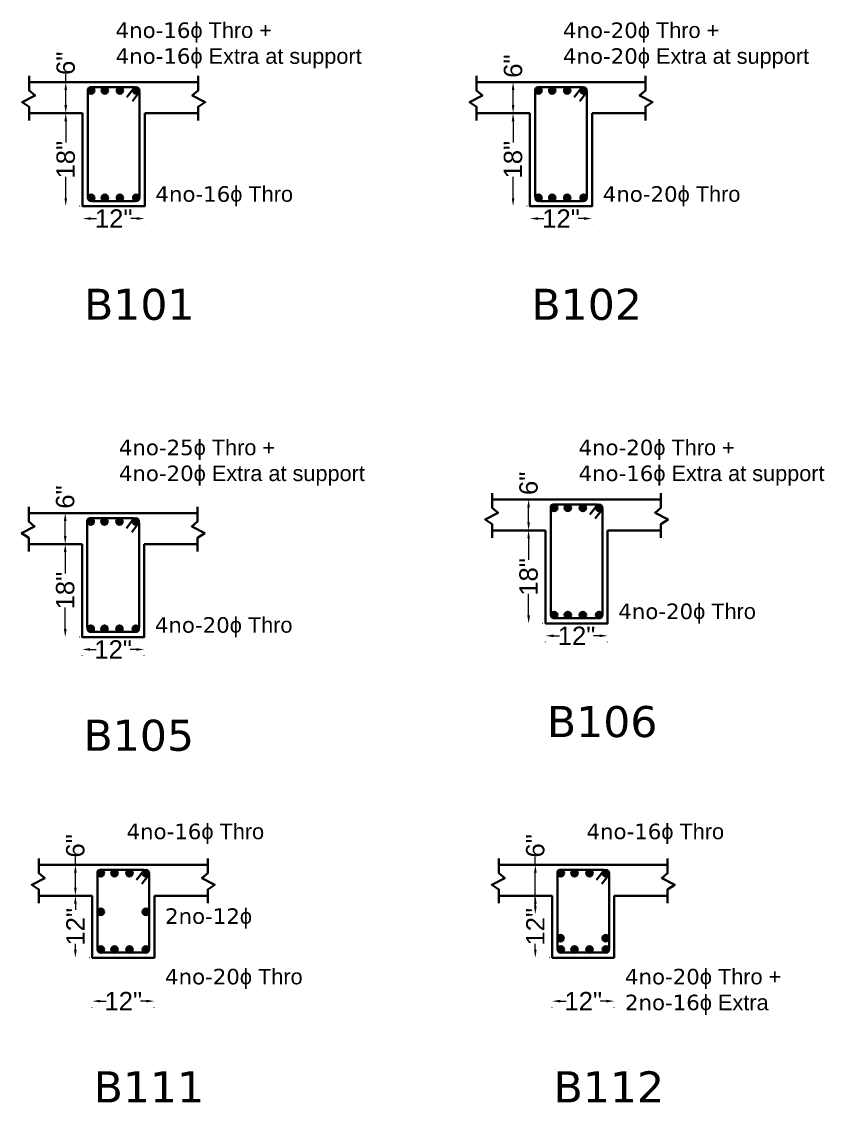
# Model space of a CAD drawing. Header units: feet. Extents: x 15113 to 123217, y -97269 to -8247.
# Drawn here: x 39403.8 to 39714.1, y -46927.6 to -46509.6 of the extents above; entities that cross this region are included whole.
import ezdxf

# ---------------------------------------------------------------- set-up
doc = ezdxf.new("R2010")
doc.units = ezdxf.units.FT
doc.header["$LTSCALE"] = 50.2
doc.header["$MEASUREMENT"] = 0
doc.header["$PDMODE"] = 3
doc.linetypes.add('DOT', pattern=[0.25, 0, -0.25])
doc.layers.add('drg seal txt', color=7, linetype='Continuous')
for name, color, linetype, lineweight in [('Str Beam', 10, 'Continuous', 35), ('Str Column', 50, 'Continuous', 35), ('sTR fOOTING', 6, 'Continuous', 35), ('Str LBL', 3, 'Continuous', 35)]:
    doc.layers.add(name, color=color, linetype=linetype, lineweight=lineweight)
doc.styles.add('5.2 INCH', font='arial.ttf', dxfattribs={"height": 5.2})
doc.styles.add('7.1 INCH', font='arial.ttf', dxfattribs={"height": 7.1})
doc.styles.get("Standard").update_dxf_attribs({"font": 'arial.ttf'})
doc.dimstyles.new('2.2 INCH', dxfattribs={"dimscale": 0, "dimtxt": 5.2, "dimasz": 3.1, "dimexe": 0.18, "dimexo": 1.063, "dimgap": 0.09, "dimtad": 0, "dimdec": 0, "dimzin": 0, "dimdsep": 46, "dimlunit": 4, "dimtxsty": '5.2 INCH', "dimcen": 0, "dimclrd": 230, "dimclre": 230, "dimclrt": 164, "dimadec": 0, "dimazin": 0, "dimtfac": 1, "dimtdec": 0, "dimtofl": 0, "dimtmove": 0, "dimatfit": 3, "dimfxl": 0.5, "dimtolj": 1, "dimtzin": 0, "dimlwd": 15, "dimlwe": 15, "dimarcsym": 0})

# ---------------------------------------------------------------- blocks, each defined once
blk = doc.blocks.new('*D792')
at = {"layer": 'Defpoints', "color": 0, "linetype": 'Continuous', "transparency": 16777216}
for p in [(39451.39, -46585.75), (39427.39, -46589.28), (39451.39, -46589.28)]:
    blk.add_point(p, dxfattribs=at)
at = {"layer": 'Str Beam', "color": 230, "linetype": 'DOT', "lineweight": 15, "transparency": 16777216}
for p, q in [((39427.39, -46588.22), (39427.39, -46585.57)), ((39451.39, -46588.22), (39451.39, -46585.57))]:
    blk.add_line(p, q, dxfattribs=at)
at = {"layer": 'Str Beam', "color": 230, "lineweight": 15, "transparency": 16777216}
for p, q in [((39430.49, -46585.75), (39432.79, -46585.75)), ((39448.29, -46585.75), (39445.98, -46585.75))]:
    blk.add_line(p, q, dxfattribs=at)
at = {"layer": 'Str Beam', "color": 230, "linetype": 'Continuous', "transparency": 16777216}
for points in [[(39430.49, -46585.23), (39430.49, -46586.26), (39427.39, -46585.75)], [(39448.29, -46585.23), (39448.29, -46586.26), (39451.39, -46585.75)]]:
    blk.add_solid(points, dxfattribs=at)
at = {"layer": 'Str Beam', "color": 164, "linetype": 'Continuous', "lineweight": 40, "transparency": 16777216, "insert": (39439.39, -46585.75), "char_height": 7.1, "attachment_point": 5, "style": '7.1 INCH'}
blk.add_mtext('\\A1;12"', dxfattribs=at)
blk = doc.blocks.new('*D793')
at = {"layer": 'Defpoints', "color": 0, "linetype": 'Continuous', "transparency": 16777216}
for p in [(39420.86, -46544.99), (39427.39, -46544.99), (39427.39, -46580.98)]:
    blk.add_point(p, dxfattribs=at)
at = {"layer": 'sTR fOOTING', "color": 230, "linetype": 'DOT', "lineweight": 15, "transparency": 16777216}
for p, q in [((39426.32, -46544.99), (39420.68, -46544.99)), ((39426.32, -46580.98), (39420.68, -46580.98))]:
    blk.add_line(p, q, dxfattribs=at)
at = {"layer": 'sTR fOOTING', "color": 230, "lineweight": 15, "transparency": 16777216}
for p, q in [((39420.86, -46548.09), (39420.86, -46556.39)), ((39420.86, -46577.88), (39420.86, -46569.58))]:
    blk.add_line(p, q, dxfattribs=at)
at = {"layer": 'sTR fOOTING', "color": 230, "linetype": 'Continuous', "transparency": 16777216}
for points in [[(39420.34, -46548.09), (39421.38, -46548.09), (39420.86, -46544.99)], [(39420.34, -46577.88), (39421.38, -46577.88), (39420.86, -46580.98)]]:
    blk.add_solid(points, dxfattribs=at)
at = {"layer": 'sTR fOOTING', "color": 164, "linetype": 'Continuous', "lineweight": 40, "transparency": 16777216, "insert": (39420.86, -46562.98), "char_height": 7.1, "attachment_point": 5, "rotation": 90, "style": '7.1 INCH'}
blk.add_mtext('\\A1;18"', dxfattribs=at)
blk = doc.blocks.new('*D776')
at = {"layer": 'Defpoints', "color": 0, "linetype": 'Continuous', "transparency": 16777216}
for p in [(39420.86, -46532.99), (39420.86, -46532.99), (39420.86, -46544.99)]:
    blk.add_point(p, dxfattribs=at)
at = {"layer": 'sTR fOOTING', "color": 230, "lineweight": 15, "transparency": 16777216}
for p, q in [((39420.86, -46532.99), (39420.86, -46529.89)), ((39420.86, -46541.89), (39420.86, -46536.09))]:
    blk.add_line(p, q, dxfattribs=at)
at = {"layer": 'sTR fOOTING', "color": 230, "linetype": 'DOT', "lineweight": 15, "transparency": 16777216}
for p, q in [((39419.8, -46532.99), (39420.68, -46532.99)), ((39419.8, -46544.99), (39420.68, -46544.99))]:
    blk.add_line(p, q, dxfattribs=at)
at = {"layer": 'sTR fOOTING', "color": 230, "linetype": 'Continuous', "transparency": 16777216}
for points in [[(39420.34, -46536.09), (39421.38, -46536.09), (39420.86, -46532.99)], [(39420.34, -46541.89), (39421.38, -46541.89), (39420.86, -46544.99)]]:
    blk.add_solid(points, dxfattribs=at)
at = {"layer": 'sTR fOOTING', "color": 164, "linetype": 'Continuous', "lineweight": 40, "transparency": 16777216, "insert": (39420.86, -46525.7), "char_height": 7.1, "attachment_point": 5, "rotation": 90, "style": '7.1 INCH'}
blk.add_mtext('\\A1;6"', dxfattribs=at)
blk = doc.blocks.new('*D794')
at = {"layer": 'Defpoints', "color": 0, "linetype": 'Continuous', "transparency": 16777216}
for p in [(39624.32, -46585.75), (39600.32, -46589.28), (39624.32, -46589.28)]:
    blk.add_point(p, dxfattribs=at)
at = {"layer": 'Str Beam', "color": 230, "linetype": 'DOT', "lineweight": 15, "transparency": 16777216}
for p, q in [((39600.32, -46588.22), (39600.32, -46585.57)), ((39624.32, -46588.22), (39624.32, -46585.57))]:
    blk.add_line(p, q, dxfattribs=at)
at = {"layer": 'Str Beam', "color": 230, "lineweight": 15, "transparency": 16777216}
for p, q in [((39603.42, -46585.75), (39605.73, -46585.75)), ((39621.22, -46585.75), (39618.92, -46585.75))]:
    blk.add_line(p, q, dxfattribs=at)
at = {"layer": 'Str Beam', "color": 230, "linetype": 'Continuous', "transparency": 16777216}
for points in [[(39603.42, -46585.23), (39603.42, -46586.26), (39600.32, -46585.75)], [(39621.22, -46585.23), (39621.22, -46586.26), (39624.32, -46585.75)]]:
    blk.add_solid(points, dxfattribs=at)
at = {"layer": 'Str Beam', "color": 164, "linetype": 'Continuous', "lineweight": 40, "transparency": 16777216, "insert": (39612.32, -46585.75), "char_height": 7.1, "attachment_point": 5, "style": '7.1 INCH'}
blk.add_mtext('\\A1;12"', dxfattribs=at)
blk = doc.blocks.new('*D795')
at = {"layer": 'Defpoints', "color": 0, "linetype": 'Continuous', "transparency": 16777216}
for p in [(39593.79, -46544.99), (39600.32, -46544.99), (39600.32, -46580.98)]:
    blk.add_point(p, dxfattribs=at)
at = {"layer": 'sTR fOOTING', "color": 230, "linetype": 'DOT', "lineweight": 15, "transparency": 16777216}
for p, q in [((39599.26, -46544.99), (39593.61, -46544.99)), ((39599.26, -46580.98), (39593.61, -46580.98))]:
    blk.add_line(p, q, dxfattribs=at)
at = {"layer": 'sTR fOOTING', "color": 230, "lineweight": 15, "transparency": 16777216}
for p, q in [((39593.79, -46548.09), (39593.79, -46556.39)), ((39593.79, -46577.88), (39593.79, -46569.58))]:
    blk.add_line(p, q, dxfattribs=at)
at = {"layer": 'sTR fOOTING', "color": 230, "linetype": 'Continuous', "transparency": 16777216}
for points in [[(39593.28, -46548.09), (39594.31, -46548.09), (39593.79, -46544.99)], [(39593.28, -46577.88), (39594.31, -46577.88), (39593.79, -46580.98)]]:
    blk.add_solid(points, dxfattribs=at)
at = {"layer": 'sTR fOOTING', "color": 164, "linetype": 'Continuous', "lineweight": 40, "transparency": 16777216, "insert": (39593.79, -46562.98), "char_height": 7.1, "attachment_point": 5, "rotation": 90, "style": '7.1 INCH'}
blk.add_mtext('\\A1;18"', dxfattribs=at)
blk = doc.blocks.new('*D777')
at = {"layer": 'Defpoints', "color": 0, "linetype": 'Continuous', "transparency": 16777216}
for p in [(39593.79, -46532.99), (39593.79, -46532.99), (39593.79, -46544.99)]:
    blk.add_point(p, dxfattribs=at)
at = {"layer": 'sTR fOOTING', "color": 230, "linetype": 'DOT', "lineweight": 15, "transparency": 16777216}
for p, q in [((39592.73, -46532.99), (39593.61, -46532.99)), ((39592.73, -46544.99), (39593.61, -46544.99))]:
    blk.add_line(p, q, dxfattribs=at)
at = {"layer": 'sTR fOOTING', "color": 230, "lineweight": 15, "transparency": 16777216}
blk.add_line((39593.79, -46541.89), (39593.79, -46536.09), dxfattribs=at)
at = {"layer": 'sTR fOOTING', "color": 230, "linetype": 'Continuous', "transparency": 16777216}
for points in [[(39593.28, -46536.09), (39594.31, -46536.09), (39593.79, -46532.99)], [(39593.28, -46541.89), (39594.31, -46541.89), (39593.79, -46544.99)]]:
    blk.add_solid(points, dxfattribs=at)
at = {"layer": 'sTR fOOTING', "color": 164, "linetype": 'Continuous', "lineweight": 40, "transparency": 16777216, "insert": (39593.79, -46526.79), "char_height": 7.1, "attachment_point": 5, "rotation": 90, "style": '7.1 INCH'}
blk.add_mtext('\\A1;6"', dxfattribs=at)
blk = doc.blocks.new('*D800')
at = {"layer": 'Defpoints', "color": 0, "linetype": 'Continuous', "transparency": 16777216}
for p in [(39451.18, -46752.41), (39427.18, -46755.94), (39451.18, -46755.94)]:
    blk.add_point(p, dxfattribs=at)
at = {"layer": 'Str Beam', "color": 230, "linetype": 'DOT', "lineweight": 15, "transparency": 16777216}
for p, q in [((39427.18, -46754.88), (39427.18, -46752.23)), ((39451.18, -46754.88), (39451.18, -46752.23))]:
    blk.add_line(p, q, dxfattribs=at)
at = {"layer": 'Str Beam', "color": 230, "lineweight": 15, "transparency": 16777216}
for p, q in [((39430.28, -46752.41), (39432.59, -46752.41)), ((39448.08, -46752.41), (39445.78, -46752.41))]:
    blk.add_line(p, q, dxfattribs=at)
at = {"layer": 'Str Beam', "color": 230, "linetype": 'Continuous', "transparency": 16777216}
for points in [[(39430.28, -46751.89), (39430.28, -46752.93), (39427.18, -46752.41)], [(39448.08, -46751.89), (39448.08, -46752.93), (39451.18, -46752.41)]]:
    blk.add_solid(points, dxfattribs=at)
at = {"layer": 'Str Beam', "color": 164, "linetype": 'Continuous', "lineweight": 40, "transparency": 16777216, "insert": (39439.18, -46752.41), "char_height": 7.1, "attachment_point": 5, "style": '7.1 INCH'}
blk.add_mtext('\\A1;12"', dxfattribs=at)
blk = doc.blocks.new('*D801')
at = {"layer": 'Defpoints', "color": 0, "linetype": 'Continuous', "transparency": 16777216}
for p in [(39420.66, -46711.65), (39427.18, -46711.65), (39427.18, -46747.65)]:
    blk.add_point(p, dxfattribs=at)
at = {"layer": 'sTR fOOTING', "color": 230, "linetype": 'DOT', "lineweight": 15, "transparency": 16777216}
for p, q in [((39426.12, -46711.65), (39420.48, -46711.65)), ((39426.12, -46747.65), (39420.48, -46747.65))]:
    blk.add_line(p, q, dxfattribs=at)
at = {"layer": 'sTR fOOTING', "color": 230, "lineweight": 15, "transparency": 16777216}
for p, q in [((39420.66, -46714.75), (39420.66, -46723.05)), ((39420.66, -46744.55), (39420.66, -46736.24))]:
    blk.add_line(p, q, dxfattribs=at)
at = {"layer": 'sTR fOOTING', "color": 230, "linetype": 'Continuous', "transparency": 16777216}
for points in [[(39420.14, -46714.75), (39421.17, -46714.75), (39420.66, -46711.65)], [(39420.14, -46744.55), (39421.17, -46744.55), (39420.66, -46747.65)]]:
    blk.add_solid(points, dxfattribs=at)
at = {"layer": 'sTR fOOTING', "color": 164, "linetype": 'Continuous', "lineweight": 40, "transparency": 16777216, "insert": (39420.66, -46729.65), "char_height": 7.1, "attachment_point": 5, "rotation": 90, "style": '7.1 INCH'}
blk.add_mtext('\\A1;18"', dxfattribs=at)
blk = doc.blocks.new('*D780')
at = {"layer": 'Defpoints', "color": 0, "linetype": 'Continuous', "transparency": 16777216}
for p in [(39420.66, -46699.65), (39420.66, -46699.65), (39420.66, -46711.65)]:
    blk.add_point(p, dxfattribs=at)
at = {"layer": 'sTR fOOTING', "color": 230, "linetype": 'DOT', "lineweight": 15, "transparency": 16777216}
for p, q in [((39419.59, -46699.65), (39420.48, -46699.65)), ((39419.59, -46711.65), (39420.48, -46711.65))]:
    blk.add_line(p, q, dxfattribs=at)
at = {"layer": 'sTR fOOTING', "color": 230, "lineweight": 15, "transparency": 16777216}
blk.add_line((39420.66, -46708.55), (39420.66, -46702.75), dxfattribs=at)
at = {"layer": 'sTR fOOTING', "color": 230, "linetype": 'Continuous', "transparency": 16777216}
for points in [[(39420.14, -46702.75), (39421.17, -46702.75), (39420.66, -46699.65)], [(39420.14, -46708.55), (39421.17, -46708.55), (39420.66, -46711.65)]]:
    blk.add_solid(points, dxfattribs=at)
at = {"layer": 'sTR fOOTING', "color": 164, "linetype": 'Continuous', "lineweight": 40, "transparency": 16777216, "insert": (39420.66, -46693.45), "char_height": 7.1, "attachment_point": 5, "rotation": 90, "style": '7.1 INCH'}
blk.add_mtext('\\A1;6"', dxfattribs=at)
blk = doc.blocks.new('*D802')
at = {"layer": 'Defpoints', "color": 0, "linetype": 'Continuous', "transparency": 16777216}
for p in [(39630.32, -46747.12), (39606.32, -46750.66), (39630.32, -46750.66)]:
    blk.add_point(p, dxfattribs=at)
at = {"layer": 'Str Beam', "color": 230, "linetype": 'DOT', "lineweight": 15, "transparency": 16777216}
for p, q in [((39606.32, -46749.6), (39606.32, -46746.94)), ((39630.32, -46749.6), (39630.32, -46746.94))]:
    blk.add_line(p, q, dxfattribs=at)
at = {"layer": 'Str Beam', "color": 230, "lineweight": 15, "transparency": 16777216}
for p, q in [((39609.42, -46747.12), (39611.73, -46747.12)), ((39627.22, -46747.12), (39624.91, -46747.12))]:
    blk.add_line(p, q, dxfattribs=at)
at = {"layer": 'Str Beam', "color": 230, "linetype": 'Continuous', "transparency": 16777216}
for points in [[(39609.42, -46746.61), (39609.42, -46747.64), (39606.32, -46747.12)], [(39627.22, -46746.61), (39627.22, -46747.64), (39630.32, -46747.12)]]:
    blk.add_solid(points, dxfattribs=at)
at = {"layer": 'Str Beam', "color": 164, "linetype": 'Continuous', "lineweight": 40, "transparency": 16777216, "insert": (39618.32, -46747.12), "char_height": 7.1, "attachment_point": 5, "style": '7.1 INCH'}
blk.add_mtext('\\A1;12"', dxfattribs=at)
blk = doc.blocks.new('*D803')
at = {"layer": 'Defpoints', "color": 0, "linetype": 'Continuous', "transparency": 16777216}
for p in [(39599.79, -46706.36), (39606.32, -46706.36), (39606.32, -46742.36)]:
    blk.add_point(p, dxfattribs=at)
at = {"layer": 'sTR fOOTING', "color": 230, "linetype": 'DOT', "lineweight": 15, "transparency": 16777216}
for p, q in [((39605.26, -46706.36), (39599.61, -46706.36)), ((39605.26, -46742.36), (39599.61, -46742.36))]:
    blk.add_line(p, q, dxfattribs=at)
at = {"layer": 'sTR fOOTING', "color": 230, "lineweight": 15, "transparency": 16777216}
for p, q in [((39599.79, -46709.46), (39599.79, -46717.77)), ((39599.79, -46739.26), (39599.79, -46730.96))]:
    blk.add_line(p, q, dxfattribs=at)
at = {"layer": 'sTR fOOTING', "color": 230, "linetype": 'Continuous', "transparency": 16777216}
for points in [[(39599.28, -46709.46), (39600.31, -46709.46), (39599.79, -46706.36)], [(39599.28, -46739.26), (39600.31, -46739.26), (39599.79, -46742.36)]]:
    blk.add_solid(points, dxfattribs=at)
at = {"layer": 'sTR fOOTING', "color": 164, "linetype": 'Continuous', "lineweight": 40, "transparency": 16777216, "insert": (39599.79, -46724.36), "char_height": 7.1, "attachment_point": 5, "rotation": 90, "style": '7.1 INCH'}
blk.add_mtext('\\A1;18"', dxfattribs=at)
blk = doc.blocks.new('*D781')
at = {"layer": 'Defpoints', "color": 0, "linetype": 'Continuous', "transparency": 16777216}
for p in [(39599.79, -46694.36), (39599.79, -46694.36), (39599.79, -46706.36)]:
    blk.add_point(p, dxfattribs=at)
at = {"layer": 'sTR fOOTING', "color": 230, "linetype": 'DOT', "lineweight": 15, "transparency": 16777216}
for p, q in [((39598.73, -46694.36), (39599.61, -46694.36)), ((39598.73, -46706.36), (39599.61, -46706.36))]:
    blk.add_line(p, q, dxfattribs=at)
at = {"layer": 'sTR fOOTING', "color": 230, "lineweight": 15, "transparency": 16777216}
blk.add_line((39599.79, -46703.26), (39599.79, -46697.46), dxfattribs=at)
at = {"layer": 'sTR fOOTING', "color": 230, "linetype": 'Continuous', "transparency": 16777216}
for points in [[(39599.28, -46697.46), (39600.31, -46697.46), (39599.79, -46694.36)], [(39599.28, -46703.26), (39600.31, -46703.26), (39599.79, -46706.36)]]:
    blk.add_solid(points, dxfattribs=at)
at = {"layer": 'sTR fOOTING', "color": 164, "linetype": 'Continuous', "lineweight": 40, "transparency": 16777216, "insert": (39599.79, -46688.16), "char_height": 7.1, "attachment_point": 5, "rotation": 90, "style": '7.1 INCH'}
blk.add_mtext('\\A1;6"', dxfattribs=at)
blk = doc.blocks.new('*D804')
at = {"layer": 'Defpoints', "color": 0, "linetype": 'Continuous', "transparency": 16777216}
for p in [(39455.1, -46888.42), (39431.1, -46891.95), (39455.1, -46891.95)]:
    blk.add_point(p, dxfattribs=at)
at = {"layer": 'Str Beam', "color": 230, "linetype": 'DOT', "lineweight": 15, "transparency": 16777216}
for p, q in [((39431.1, -46890.89), (39431.1, -46888.24)), ((39455.1, -46890.89), (39455.1, -46888.24))]:
    blk.add_line(p, q, dxfattribs=at)
at = {"layer": 'Str Beam', "color": 230, "lineweight": 15, "transparency": 16777216}
for p, q in [((39434.2, -46888.42), (39436.51, -46888.42)), ((39452, -46888.42), (39449.7, -46888.42))]:
    blk.add_line(p, q, dxfattribs=at)
at = {"layer": 'Str Beam', "color": 230, "linetype": 'Continuous', "transparency": 16777216}
for points in [[(39434.2, -46887.9), (39434.2, -46888.94), (39431.1, -46888.42)], [(39452, -46887.9), (39452, -46888.94), (39455.1, -46888.42)]]:
    blk.add_solid(points, dxfattribs=at)
at = {"layer": 'Str Beam', "color": 164, "linetype": 'Continuous', "lineweight": 40, "transparency": 16777216, "insert": (39443.1, -46888.42), "char_height": 7.1, "attachment_point": 5, "style": '7.1 INCH'}
blk.add_mtext('\\A1;12"', dxfattribs=at)
blk = doc.blocks.new('*D782')
at = {"layer": 'Defpoints', "color": 0, "linetype": 'Continuous', "transparency": 16777216}
for p in [(39424.58, -46835.66), (39424.58, -46835.66), (39424.58, -46847.66)]:
    blk.add_point(p, dxfattribs=at)
at = {"layer": 'sTR fOOTING', "color": 230, "linetype": 'DOT', "lineweight": 15, "transparency": 16777216}
for p, q in [((39423.51, -46835.66), (39424.4, -46835.66)), ((39423.51, -46847.66), (39424.4, -46847.66))]:
    blk.add_line(p, q, dxfattribs=at)
at = {"layer": 'sTR fOOTING', "color": 230, "lineweight": 15, "transparency": 16777216}
for p, q in [((39424.58, -46835.66), (39424.58, -46832.56)), ((39424.58, -46844.56), (39424.58, -46838.76))]:
    blk.add_line(p, q, dxfattribs=at)
at = {"layer": 'sTR fOOTING', "color": 230, "linetype": 'Continuous', "transparency": 16777216}
for points in [[(39424.06, -46838.76), (39425.09, -46838.76), (39424.58, -46835.66)], [(39424.06, -46844.56), (39425.09, -46844.56), (39424.58, -46847.66)]]:
    blk.add_solid(points, dxfattribs=at)
at = {"layer": 'sTR fOOTING', "color": 164, "linetype": 'Continuous', "lineweight": 40, "transparency": 16777216, "insert": (39424.58, -46828.37), "char_height": 7.1, "attachment_point": 5, "rotation": 90, "style": '7.1 INCH'}
blk.add_mtext('\\A1;6"', dxfattribs=at)
blk = doc.blocks.new('*D805')
at = {"layer": 'Defpoints', "color": 0, "linetype": 'Continuous', "transparency": 16777216}
for p in [(39424.58, -46847.66), (39431.1, -46847.66), (39431.1, -46871.66)]:
    blk.add_point(p, dxfattribs=at)
at = {"layer": 'sTR fOOTING', "color": 230, "linetype": 'DOT', "lineweight": 15, "transparency": 16777216}
for p, q in [((39430.04, -46847.66), (39424.4, -46847.66)), ((39430.04, -46871.66), (39424.4, -46871.66))]:
    blk.add_line(p, q, dxfattribs=at)
at = {"layer": 'sTR fOOTING', "color": 230, "lineweight": 15, "transparency": 16777216}
for p, q in [((39424.58, -46850.76), (39424.58, -46853.06)), ((39424.58, -46868.56), (39424.58, -46866.25))]:
    blk.add_line(p, q, dxfattribs=at)
at = {"layer": 'sTR fOOTING', "color": 230, "linetype": 'Continuous', "transparency": 16777216}
for points in [[(39424.06, -46850.76), (39425.09, -46850.76), (39424.58, -46847.66)], [(39424.06, -46868.56), (39425.09, -46868.56), (39424.58, -46871.66)]]:
    blk.add_solid(points, dxfattribs=at)
at = {"layer": 'sTR fOOTING', "color": 164, "linetype": 'Continuous', "lineweight": 40, "transparency": 16777216, "insert": (39424.58, -46859.66), "char_height": 7.1, "attachment_point": 5, "rotation": 90, "style": '7.1 INCH'}
blk.add_mtext('\\A1;12"', dxfattribs=at)
blk = doc.blocks.new('*D806')
at = {"layer": 'Defpoints', "color": 0, "linetype": 'Continuous', "transparency": 16777216}
for p in [(39632.91, -46888.42), (39608.91, -46891.95), (39632.91, -46891.95)]:
    blk.add_point(p, dxfattribs=at)
at = {"layer": 'Str Beam', "color": 230, "linetype": 'DOT', "lineweight": 15, "transparency": 16777216}
for p, q in [((39608.91, -46890.89), (39608.91, -46888.24)), ((39632.91, -46890.89), (39632.91, -46888.24))]:
    blk.add_line(p, q, dxfattribs=at)
at = {"layer": 'Str Beam', "color": 230, "lineweight": 15, "transparency": 16777216}
for p, q in [((39612.01, -46888.42), (39614.31, -46888.42)), ((39629.81, -46888.42), (39627.5, -46888.42))]:
    blk.add_line(p, q, dxfattribs=at)
at = {"layer": 'Str Beam', "color": 230, "linetype": 'Continuous', "transparency": 16777216}
for points in [[(39612.01, -46887.9), (39612.01, -46888.94), (39608.91, -46888.42)], [(39629.81, -46887.9), (39629.81, -46888.94), (39632.91, -46888.42)]]:
    blk.add_solid(points, dxfattribs=at)
at = {"layer": 'Str Beam', "color": 164, "linetype": 'Continuous', "lineweight": 40, "transparency": 16777216, "insert": (39620.91, -46888.42), "char_height": 7.1, "attachment_point": 5, "style": '7.1 INCH'}
blk.add_mtext('\\A1;12"', dxfattribs=at)
blk = doc.blocks.new('*D783')
at = {"layer": 'Defpoints', "color": 0, "linetype": 'Continuous', "transparency": 16777216}
for p in [(39602.38, -46835.66), (39602.38, -46835.66), (39602.38, -46854.87)]:
    blk.add_point(p, dxfattribs=at)
at = {"layer": 'sTR fOOTING', "color": 230, "linetype": 'DOT', "lineweight": 15, "transparency": 16777216}
for p, q in [((39601.32, -46835.66), (39602.2, -46835.66)), ((39601.32, -46854.87), (39602.2, -46854.87))]:
    blk.add_line(p, q, dxfattribs=at)
at = {"layer": 'sTR fOOTING', "color": 230, "lineweight": 15, "transparency": 16777216}
for p, q in [((39602.38, -46835.66), (39602.38, -46832.56)), ((39602.38, -46851.77), (39602.38, -46838.76))]:
    blk.add_line(p, q, dxfattribs=at)
at = {"layer": 'sTR fOOTING', "color": 230, "linetype": 'Continuous', "transparency": 16777216}
for points in [[(39601.87, -46838.76), (39602.9, -46838.76), (39602.38, -46835.66)], [(39601.87, -46851.77), (39602.9, -46851.77), (39602.38, -46854.87)]]:
    blk.add_solid(points, dxfattribs=at)
at = {"layer": 'sTR fOOTING', "color": 164, "linetype": 'Continuous', "lineweight": 40, "transparency": 16777216, "insert": (39602.38, -46828.37), "char_height": 7.1, "attachment_point": 5, "rotation": 90, "style": '7.1 INCH'}
blk.add_mtext('\\A1;6"', dxfattribs=at)
blk = doc.blocks.new('*D807')
at = {"layer": 'Defpoints', "color": 0, "linetype": 'Continuous', "transparency": 16777216}
for p in [(39602.38, -46847.66), (39608.91, -46847.66), (39608.91, -46871.66)]:
    blk.add_point(p, dxfattribs=at)
at = {"layer": 'sTR fOOTING', "color": 230, "linetype": 'DOT', "lineweight": 15, "transparency": 16777216}
for p, q in [((39607.85, -46847.66), (39602.2, -46847.66)), ((39607.85, -46871.66), (39602.2, -46871.66))]:
    blk.add_line(p, q, dxfattribs=at)
at = {"layer": 'sTR fOOTING', "color": 230, "lineweight": 15, "transparency": 16777216}
for p, q in [((39602.38, -46850.76), (39602.38, -46853.06)), ((39602.38, -46868.56), (39602.38, -46866.25))]:
    blk.add_line(p, q, dxfattribs=at)
at = {"layer": 'sTR fOOTING', "color": 230, "linetype": 'Continuous', "transparency": 16777216}
for points in [[(39601.87, -46850.76), (39602.9, -46850.76), (39602.38, -46847.66)], [(39601.87, -46868.56), (39602.9, -46868.56), (39602.38, -46871.66)]]:
    blk.add_solid(points, dxfattribs=at)
at = {"layer": 'sTR fOOTING', "color": 164, "linetype": 'Continuous', "lineweight": 40, "transparency": 16777216, "insert": (39602.38, -46859.66), "char_height": 7.1, "attachment_point": 5, "rotation": 90, "style": '7.1 INCH'}
blk.add_mtext('\\A1;12"', dxfattribs=at)

msp = doc.modelspace()

# ---------------------------------------------------------------- hatches: boundary and pattern name
at = {"layer": 'Str Beam', "lineweight": 40}
h = msp.add_hatch(color=256, dxfattribs=at)
h.dxf.hatch_style = 1
h.paths.add_polyline_path([(39429.45478, -46536.24119, 1), (39431.97078, -46536.24119, 1)])
h = msp.add_hatch(color=256, dxfattribs=at)
h.dxf.hatch_style = 1
h.paths.add_polyline_path([(39434.73724, -46536.24119, 1), (39437.25324, -46536.24119, 1)])
h = msp.add_hatch(color=256, dxfattribs=at)
h.dxf.hatch_style = 1
h.paths.add_polyline_path([(39440.54364, -46536.24119, 1), (39443.05964, -46536.24119, 1)])
h = msp.add_hatch(color=256, dxfattribs=at)
h.dxf.hatch_style = 1
h.paths.add_polyline_path([(39446.8572, -46536.24119, 1), (39449.3732, -46536.24119, 1)])
h = msp.add_hatch(color=256, dxfattribs=at)
h.dxf.hatch_style = 1
h.paths.add_polyline_path([(39602.39084, -46536.24119, 1), (39604.90684, -46536.24119, 1)])
h = msp.add_hatch(color=256, dxfattribs=at)
h.dxf.hatch_style = 1
h.paths.add_polyline_path([(39607.6733, -46536.24119, 1), (39610.1893, -46536.24119, 1)])
h = msp.add_hatch(color=256, dxfattribs=at)
h.dxf.hatch_style = 1
h.paths.add_polyline_path([(39613.4797, -46536.24119, 1), (39615.9957, -46536.24119, 1)])
h = msp.add_hatch(color=256, dxfattribs=at)
h.dxf.hatch_style = 1
h.paths.add_polyline_path([(39619.79326, -46536.24119, 1), (39622.30926, -46536.24119, 1)])
h = msp.add_hatch(color=256, dxfattribs=at)
h.dxf.hatch_style = 1
h.paths.add_polyline_path([(39429.45478, -46577.7289, -1), (39431.97078, -46577.7289, -1)])
h = msp.add_hatch(color=256, dxfattribs=at)
h.dxf.hatch_style = 1
h.paths.add_polyline_path([(39434.73724, -46577.7289, -1), (39437.25324, -46577.7289, -1)])
h = msp.add_hatch(color=256, dxfattribs=at)
h.dxf.hatch_style = 1
h.paths.add_polyline_path([(39440.54364, -46577.7289, -1), (39443.05964, -46577.7289, -1)])
h = msp.add_hatch(color=256, dxfattribs=at)
h.dxf.hatch_style = 1
h.paths.add_polyline_path([(39446.8572, -46577.7289, -1), (39449.3732, -46577.7289, -1)])
h = msp.add_hatch(color=256, dxfattribs=at)
h.dxf.hatch_style = 1
h.paths.add_polyline_path([(39602.39084, -46577.7289, -1), (39604.90684, -46577.7289, -1)])
h = msp.add_hatch(color=256, dxfattribs=at)
h.dxf.hatch_style = 1
h.paths.add_polyline_path([(39607.6733, -46577.7289, -1), (39610.1893, -46577.7289, -1)])
h = msp.add_hatch(color=256, dxfattribs=at)
h.dxf.hatch_style = 1
h.paths.add_polyline_path([(39613.4797, -46577.7289, -1), (39615.9957, -46577.7289, -1)])
h = msp.add_hatch(color=256, dxfattribs=at)
h.dxf.hatch_style = 1
h.paths.add_polyline_path([(39619.79326, -46577.7289, -1), (39622.30926, -46577.7289, -1)])
h = msp.add_hatch(color=256, dxfattribs=at)
h.dxf.hatch_style = 1
h.paths.add_polyline_path([(39608.38915, -46697.61753, 1), (39610.90515, -46697.61753, 1)])
h = msp.add_hatch(color=256, dxfattribs=at)
h.dxf.hatch_style = 1
h.paths.add_polyline_path([(39613.67161, -46697.61753, 1), (39616.18761, -46697.61753, 1)])
h = msp.add_hatch(color=256, dxfattribs=at)
h.dxf.hatch_style = 1
h.paths.add_polyline_path([(39619.47801, -46697.61753, 1), (39621.99401, -46697.61753, 1)])
h = msp.add_hatch(color=256, dxfattribs=at)
h.dxf.hatch_style = 1
h.paths.add_polyline_path([(39625.79156, -46697.61753, 1), (39628.30756, -46697.61753, 1)])
h = msp.add_hatch(color=256, dxfattribs=at)
h.dxf.hatch_style = 1
h.paths.add_polyline_path([(39429.25151, -46702.90427, 1), (39431.76751, -46702.90427, 1)])
h = msp.add_hatch(color=256, dxfattribs=at)
h.dxf.hatch_style = 1
h.paths.add_polyline_path([(39434.53397, -46702.90427, 1), (39437.04997, -46702.90427, 1)])
h = msp.add_hatch(color=256, dxfattribs=at)
h.dxf.hatch_style = 1
h.paths.add_polyline_path([(39440.34038, -46702.90427, 1), (39442.85638, -46702.90427, 1)])
h = msp.add_hatch(color=256, dxfattribs=at)
h.dxf.hatch_style = 1
h.paths.add_polyline_path([(39446.65393, -46702.90427, 1), (39449.16993, -46702.90427, 1)])
h = msp.add_hatch(color=256, dxfattribs=at)
h.dxf.hatch_style = 1
h.paths.add_polyline_path([(39608.38915, -46739.10525, -1), (39610.90515, -46739.10525, -1)])
h = msp.add_hatch(color=256, dxfattribs=at)
h.dxf.hatch_style = 1
h.paths.add_polyline_path([(39613.67161, -46739.10525, -1), (39616.18761, -46739.10525, -1)])
h = msp.add_hatch(color=256, dxfattribs=at)
h.dxf.hatch_style = 1
h.paths.add_polyline_path([(39619.47801, -46739.10525, -1), (39621.99401, -46739.10525, -1)])
h = msp.add_hatch(color=256, dxfattribs=at)
h.dxf.hatch_style = 1
h.paths.add_polyline_path([(39625.79156, -46739.10525, -1), (39628.30756, -46739.10525, -1)])
h = msp.add_hatch(color=256, dxfattribs=at)
h.dxf.hatch_style = 1
h.paths.add_polyline_path([(39429.25151, -46744.39199, -1), (39431.76751, -46744.39199, -1)])
h = msp.add_hatch(color=256, dxfattribs=at)
h.dxf.hatch_style = 1
h.paths.add_polyline_path([(39434.53397, -46744.39199, -1), (39437.04997, -46744.39199, -1)])
h = msp.add_hatch(color=256, dxfattribs=at)
h.dxf.hatch_style = 1
h.paths.add_polyline_path([(39440.34038, -46744.39199, -1), (39442.85638, -46744.39199, -1)])
h = msp.add_hatch(color=256, dxfattribs=at)
h.dxf.hatch_style = 1
h.paths.add_polyline_path([(39446.65393, -46744.39199, -1), (39449.16993, -46744.39199, -1)])
h = msp.add_hatch(color=256, dxfattribs=at)
h.dxf.hatch_style = 1
h.paths.add_polyline_path([(39433.17273, -46838.9131, 1), (39435.68873, -46838.9131, 1)])
h = msp.add_hatch(color=256, dxfattribs=at)
h.dxf.hatch_style = 1
h.paths.add_polyline_path([(39438.45519, -46838.9131, 1), (39440.97119, -46838.9131, 1)])
h = msp.add_hatch(color=256, dxfattribs=at)
h.dxf.hatch_style = 1
h.paths.add_polyline_path([(39444.26159, -46838.9131, 1), (39446.77759, -46838.9131, 1)])
h = msp.add_hatch(color=256, dxfattribs=at)
h.dxf.hatch_style = 1
h.paths.add_polyline_path([(39450.57514, -46838.9131, 1), (39453.09114, -46838.9131, 1)])
h = msp.add_hatch(color=256, dxfattribs=at)
h.dxf.hatch_style = 1
h.paths.add_polyline_path([(39610.97842, -46838.9131, 1), (39613.49442, -46838.9131, 1)])
h = msp.add_hatch(color=256, dxfattribs=at)
h.dxf.hatch_style = 1
h.paths.add_polyline_path([(39616.26088, -46838.9131, 1), (39618.77688, -46838.9131, 1)])
h = msp.add_hatch(color=256, dxfattribs=at)
h.dxf.hatch_style = 1
h.paths.add_polyline_path([(39622.06728, -46838.9131, 1), (39624.58328, -46838.9131, 1)])
h = msp.add_hatch(color=256, dxfattribs=at)
h.dxf.hatch_style = 1
h.paths.add_polyline_path([(39628.38084, -46838.9131, 1), (39630.89684, -46838.9131, 1)])
h = msp.add_hatch(color=256, dxfattribs=at)
h.dxf.hatch_style = 1
h.paths.add_polyline_path([(39433.15273, -46853.86234, -1), (39435.66873, -46853.86234, -1)])
h = msp.add_hatch(color=256, dxfattribs=at)
h.dxf.hatch_style = 1
h.paths.add_polyline_path([(39453.10311, -46853.86234, 1), (39450.58711, -46853.86234, 1)])
h = msp.add_hatch(color=256, dxfattribs=at)
h.dxf.hatch_style = 1
h.paths.add_polyline_path([(39610.90881, -46864.06892, -1), (39613.42481, -46864.06892, -1)])
h = msp.add_hatch(color=256, dxfattribs=at)
h.dxf.hatch_style = 1
h.paths.add_polyline_path([(39628.31123, -46864.06892, -1), (39630.82723, -46864.06892, -1)])
h = msp.add_hatch(color=256, dxfattribs=at)
h.dxf.hatch_style = 1
h.paths.add_polyline_path([(39433.17273, -46868.47229, -1), (39435.68873, -46868.47229, -1)])
h = msp.add_hatch(color=256, dxfattribs=at)
h.dxf.hatch_style = 1
h.paths.add_polyline_path([(39438.45519, -46868.47229, -1), (39440.97119, -46868.47229, -1)])
h = msp.add_hatch(color=256, dxfattribs=at)
h.dxf.hatch_style = 1
h.paths.add_polyline_path([(39444.26159, -46868.47229, -1), (39446.77759, -46868.47229, -1)])
h = msp.add_hatch(color=256, dxfattribs=at)
h.dxf.hatch_style = 1
h.paths.add_polyline_path([(39450.57514, -46868.47229, -1), (39453.09114, -46868.47229, -1)])
h = msp.add_hatch(color=256, dxfattribs=at)
h.dxf.hatch_style = 1
h.paths.add_polyline_path([(39610.97842, -46868.47229, -1), (39613.49442, -46868.47229, -1)])
h = msp.add_hatch(color=256, dxfattribs=at)
h.dxf.hatch_style = 1
h.paths.add_polyline_path([(39616.26088, -46868.47229, -1), (39618.77688, -46868.47229, -1)])
h = msp.add_hatch(color=256, dxfattribs=at)
h.dxf.hatch_style = 1
h.paths.add_polyline_path([(39622.06728, -46868.47229, -1), (39624.58328, -46868.47229, -1)])
h = msp.add_hatch(color=256, dxfattribs=at)
h.dxf.hatch_style = 1
h.paths.add_polyline_path([(39628.38084, -46868.47229, -1), (39630.89684, -46868.47229, -1)])

# ---------------------------------------------------------------- linework, layer by layer
for p, q in [((39447.42912, -46535.04245), (39444.5024, -46538.83337)), ((39620.36518, -46535.04245), (39617.43846, -46538.83337)), ((39449.36575, -46536.80625), (39446.61106, -46540.37435)), ((39622.30181, -46536.80625), (39619.54712, -46540.37435)), ((39626.36348, -46696.41879), (39623.43677, -46700.20972)), ((39628.30011, -46698.18259), (39625.54543, -46701.75069)), ((39447.22585, -46701.70553), (39444.29913, -46705.49645)), ((39449.16248, -46703.46933), (39446.40779, -46707.03743)), ((39451.14706, -46837.71436), (39448.22035, -46841.50528)), ((39453.08369, -46839.47816), (39450.32901, -46843.04626)), ((39628.95276, -46837.71436), (39626.02604, -46841.50528)), ((39630.88939, -46839.47816), (39628.1347, -46843.04626))]:
    msp.add_line(p, q, dxfattribs=at)
at = {"layer": 'Str Beam', "color": 2, "linetype": 'Continuous', "lineweight": 40}
for points in [[(39406.75511, -46530.56916), (39406.75511, -46536.23071), (39409.02201, -46538.17183), (39404.00217, -46540.75996), (39406.75511, -46542.53935), (39406.75511, -46547.87743)], [(39472.01522, -46530.56916), (39472.01522, -46536.23071), (39469.74833, -46538.17183), (39474.76816, -46540.75996), (39472.01522, -46542.53935), (39472.01522, -46547.87743)], [(39579.69117, -46530.56916), (39579.69117, -46536.23071), (39581.95807, -46538.17183), (39576.93823, -46540.75996), (39579.69117, -46542.53935), (39579.69117, -46547.87743)], [(39644.95128, -46530.56916), (39644.95128, -46536.23071), (39642.68439, -46538.17183), (39647.70422, -46540.75996), (39644.95128, -46542.53935), (39644.95128, -46547.87743)], [(39472.01522, -46532.98505), (39406.75511, -46532.98505)], [(39644.95128, -46532.98505), (39579.69117, -46532.98505)], [(39427.38517, -46544.98505), (39406.75511, -46544.98505)], [(39427.38517, -46544.98505), (39427.38517, -46580.98426), (39451.38517, -46580.98505), (39451.38517, -46544.98505)], [(39472.01522, -46544.98505), (39451.38517, -46544.98505)], [(39600.32123, -46544.98505), (39579.69117, -46544.98505)], [(39600.32123, -46544.98505), (39600.32123, -46580.98426), (39624.32123, -46580.98505), (39624.32123, -46544.98505)], [(39644.95128, -46544.98505), (39624.32123, -46544.98505)], [(39585.68948, -46691.9455), (39585.68948, -46697.60705), (39587.95637, -46699.54817), (39582.93654, -46702.13631), (39585.68948, -46703.9157), (39585.68948, -46709.25378)], [(39650.94959, -46694.36139), (39585.68948, -46694.36139)], [(39650.94959, -46691.9455), (39650.94959, -46697.60705), (39648.68269, -46699.54817), (39653.70253, -46702.13631), (39650.94959, -46703.9157), (39650.94959, -46709.25378)], [(39406.55184, -46697.23224), (39406.55184, -46702.89379), (39408.81874, -46704.83491), (39403.79891, -46707.42305), (39406.55184, -46709.20243), (39406.55184, -46714.54052)], [(39471.81195, -46697.23224), (39471.81195, -46702.89379), (39469.54506, -46704.83491), (39474.56489, -46707.42305), (39471.81195, -46709.20243), (39471.81195, -46714.54052)], [(39471.81195, -46699.64813), (39406.55184, -46699.64813)], [(39606.31953, -46706.36139), (39585.68948, -46706.36139)], [(39606.31953, -46706.36139), (39606.31953, -46742.3606), (39630.31953, -46742.36139), (39630.31953, -46706.36139)], [(39650.94959, -46706.36139), (39630.31953, -46706.36139)], [(39427.1819, -46711.64813), (39406.55184, -46711.64813)], [(39427.1819, -46711.64813), (39427.1819, -46747.64734), (39451.1819, -46747.64813), (39451.1819, -46711.64813)], [(39471.81195, -46711.64813), (39451.1819, -46711.64813)], [(39410.47306, -46833.24107), (39410.47306, -46838.90262), (39412.73995, -46840.84374), (39407.72012, -46843.43188), (39410.47306, -46845.21127), (39410.47306, -46850.54935)], [(39475.73317, -46835.65696), (39410.47306, -46835.65696)], [(39475.73317, -46833.24107), (39475.73317, -46838.90262), (39473.46627, -46840.84374), (39478.48611, -46843.43188), (39475.73317, -46845.21127), (39475.73317, -46850.54935)], [(39588.27875, -46833.24107), (39588.27875, -46838.90262), (39590.54565, -46840.84374), (39585.52581, -46843.43188), (39588.27875, -46845.21127), (39588.27875, -46850.54935)], [(39653.53886, -46835.65696), (39588.27875, -46835.65696)], [(39653.53886, -46833.24107), (39653.53886, -46838.90262), (39651.27197, -46840.84374), (39656.2918, -46843.43188), (39653.53886, -46845.21127), (39653.53886, -46850.54935)], [(39431.10311, -46847.65696), (39410.47306, -46847.65696)], [(39431.10311, -46847.65696), (39431.10311, -46871.65696)], [(39455.10311, -46871.65696), (39455.10311, -46847.65696)], [(39475.73317, -46847.65696), (39455.10311, -46847.65696)], [(39608.90881, -46847.65696), (39588.27875, -46847.65696)], [(39608.90881, -46847.65696), (39608.90881, -46871.65696)], [(39632.90881, -46871.65696), (39632.90881, -46847.65696)], [(39653.53886, -46847.65696), (39632.90881, -46847.65696)]]:
    msp.add_lwpolyline(points, dxfattribs=at)
at = {"layer": 'Str Beam', "color": 1, "linetype": 'Continuous', "lineweight": 40}
for points in [[(39449.38517, -46556.98505), (39449.38517, -46576.98505, -0.414213562), (39447.38517, -46578.98505), (39431.38517, -46578.98505, -0.414213562), (39429.38517, -46576.98505), (39429.38517, -46556.98505), (39429.38517, -46535.98505, -0.414213562), (39430.38517, -46534.98505), (39447.38517, -46534.98505, -0.414213562), (39449.38517, -46536.98505)], [(39622.32123, -46556.98505), (39622.32123, -46576.98505, -0.414213562), (39620.32123, -46578.98505), (39604.32123, -46578.98505, -0.414213562), (39602.32123, -46576.98505), (39602.32123, -46556.98505), (39602.32123, -46535.98505, -0.414213562), (39603.32123, -46534.98505), (39620.32123, -46534.98505, -0.414213562), (39622.32123, -46536.98505)], [(39628.31953, -46718.36139), (39628.31953, -46738.36139, -0.414213562), (39626.31953, -46740.36139), (39610.31953, -46740.36139, -0.414213562), (39608.31953, -46738.36139), (39608.31953, -46718.36139), (39608.31953, -46697.36139, -0.414213562), (39609.31953, -46696.36139), (39626.31953, -46696.36139, -0.414213562), (39628.31953, -46698.36139)], [(39449.1819, -46723.64813), (39449.1819, -46743.64813, -0.414213562), (39447.1819, -46745.64813), (39431.1819, -46745.64813, -0.414213562), (39429.1819, -46743.64813), (39429.1819, -46723.64813), (39429.1819, -46702.64813, -0.414213562), (39430.1819, -46701.64813), (39447.1819, -46701.64813, -0.414213562), (39449.1819, -46703.64813)]]:
    msp.add_lwpolyline(points, format="xyb", close=True, dxfattribs=at)
for points in [[(39433.10311, -46864.06892), (39433.10311, -46859.65696), (39433.10311, -46838.65696, -0.414213562), (39434.10311, -46837.65696), (39451.10311, -46837.65696, -0.414213562), (39453.10311, -46839.65696), (39453.10311, -46859.65696), (39453.10311, -46864.91215)], [(39610.90881, -46864.06892), (39610.90881, -46859.65696), (39610.90881, -46838.65696, -0.414213562), (39611.90881, -46837.65696), (39628.90881, -46837.65696, -0.414213562), (39630.90881, -46839.65696), (39630.90881, -46859.65696), (39630.90881, -46864.91215)], [(39453.10311, -46859.53233), (39453.10311, -46867.65696, -0.414213562), (39451.10311, -46869.65696), (39435.10311, -46869.65696, -0.414213562), (39433.10311, -46867.65696), (39433.10311, -46860.24318)], [(39630.90881, -46859.53233), (39630.90881, -46867.65696, -0.414213562), (39628.90881, -46869.65696), (39612.90881, -46869.65696, -0.414213562), (39610.90881, -46867.65696), (39610.90881, -46860.24318)]]:
    msp.add_lwpolyline(points, format="xyb", dxfattribs=at)
at = {"layer": 'Str Beam', "lineweight": 40}
for centre in [(39430.71278, -46536.24119), (39435.99524, -46536.24119), (39441.80164, -46536.24119), (39448.1152, -46536.24119), (39603.64884, -46536.24119), (39608.9313, -46536.24119), (39614.7377, -46536.24119), (39621.05126, -46536.24119), (39430.71278, -46577.7289), (39435.99524, -46577.7289), (39441.80164, -46577.7289), (39448.1152, -46577.7289), (39603.64884, -46577.7289), (39608.9313, -46577.7289), (39614.7377, -46577.7289), (39621.05126, -46577.7289), (39609.64715, -46697.61753), (39614.92961, -46697.61753), (39620.73601, -46697.61753), (39627.04956, -46697.61753), (39430.50951, -46702.90427), (39435.79197, -46702.90427), (39441.59838, -46702.90427), (39447.91193, -46702.90427), (39609.64715, -46739.10525), (39614.92961, -46739.10525), (39620.73601, -46739.10525), (39627.04956, -46739.10525), (39430.50951, -46744.39199), (39435.79197, -46744.39199), (39441.59838, -46744.39199), (39447.91193, -46744.39199), (39434.43073, -46838.9131), (39439.71319, -46838.9131), (39445.51959, -46838.9131), (39451.83314, -46838.9131), (39612.23642, -46838.9131), (39617.51888, -46838.9131), (39623.32528, -46838.9131), (39629.63884, -46838.9131), (39434.41073, -46853.86234), (39451.84511, -46853.86234), (39612.16681, -46864.06892), (39629.56923, -46864.06892), (39434.43073, -46868.47229), (39439.71319, -46868.47229), (39445.51959, -46868.47229), (39451.83314, -46868.47229), (39612.23642, -46868.47229), (39617.51888, -46868.47229), (39623.32528, -46868.47229), (39629.63884, -46868.47229)]:
    msp.add_circle(centre, 1.258, dxfattribs=at)
at = {"layer": 'Str Column', "linetype": 'Continuous', "lineweight": 40}
for p, q in [((39431.10311, -46871.65696), (39455.10311, -46871.65696)), ((39608.90881, -46871.65696), (39632.90881, -46871.65696))]:
    msp.add_line(p, q, dxfattribs=at)

# ---------------------------------------------------------------- texts
at = {"layer": 'drg seal txt', "lineweight": 40, "char_height": 6, "attachment_point": 1}
for s, insert in [('{\\fVerdana|b0|i0|c0|p34;4no-16}ϕ Thro +\\P{\\fVerdana|b0|i0|c0|p34;4no-16}ϕ Extra at support', (39440.13508, -46509.90546)), ('{\\fVerdana|b0|i0|c0|p34;4no-20}ϕ Thro +\\P{\\fVerdana|b0|i0|c0|p34;4no-20}ϕ Extra at support', (39613.07114, -46509.90546)), ('{\\fVerdana|b0|i0|c0|p34;\\P4no-16}ϕ Thro', (39455.51807, -46563.26032)), ('{\\fVerdana|b0|i0|c0|p34;\\P4no-20}ϕ Thro', (39628.45413, -46563.26032)), ('{\\fVerdana|b0|i0|c0|p34;4no-25}ϕ Thro +\\P{\\fVerdana|b0|i0|c0|p34;4no-20}ϕ Extra at support', (39441.37415, -46671.2818)), ('{\\fVerdana|b0|i0|c0|p34;4no-20}ϕ Thro +\\P{\\fVerdana|b0|i0|c0|p34;4no-16}ϕ Extra at support', (39619.06945, -46671.2818)), ('{\\fVerdana|b0|i0|c0|p34;\\P4no-20}ϕ Thro', (39634.45244, -46724.63666)), ('{\\fVerdana|b0|i0|c0|p34;\\P4no-20}ϕ Thro', (39455.3148, -46729.9234)), ('{\\fVerdana|b0|i0|c0|p34;4no-16}ϕ Thro', (39444.35184, -46819.78752)), ('{\\fVerdana|b0|i0|c0|p34;4no-16}ϕ Thro', (39622.15753, -46819.78752)), ('{\\fVerdana|b0|i0|c0|p34;\\P2no-12}ϕ', (39459.23602, -46842.53867)), ('{\\fVerdana|b0|i0|c0|p34;\\P4no-20}ϕ Thro', (39459.23602, -46865.93223)), ('{\\fVerdana|b0|i0|c0|p34;\\P4no-20}ϕ Thro +^J{\\fVerdana|b0|i0|c0|p34;2no-16}ϕ Extra', (39637.04171, -46865.93223))]:
    msp.add_mtext(s, dxfattribs=dict(at, insert=insert))
at = {"layer": 'Str LBL', "lineweight": 40, "char_height": 12, "width": 56.3552661, "attachment_point": 1}
for s, insert in [('{\\fVerdana|b0|i0|c0|p34;B101}', (39427.94372, -46612.91213)), ('{\\fVerdana|b0|i0|c0|p34;B102}', (39600.87978, -46612.91213)), ('{\\fVerdana|b0|i0|c0|p34;B106}', (39606.87808, -46774.28847)), ('{\\fVerdana|b0|i0|c0|p34;B105}', (39427.74045, -46779.57521)), ('{\\fVerdana|b0|i0|c0|p34;B111}', (39431.66166, -46915.58404)), ('{\\fVerdana|b0|i0|c0|p34;B112}', (39609.46736, -46915.58404))]:
    msp.add_mtext(s, dxfattribs=dict(at, insert=insert))

# ---------------------------------------------------------------- dimensions: what is measured, and where the dimension line sits
at = {"layer": 'Str Beam', "color": 3, "linetype": 'Continuous', "lineweight": 40}
for base, p1, p2, picture, middle in [((39451.38517, -46585.74732), (39427.38517, -46589.28178), (39451.38517, -46589.28178), '*D792', (39439.38517, -46585.74732)), ((39624.32123, -46585.74732), (39600.32123, -46589.28178), (39624.32123, -46589.28178), '*D794', (39612.32123, -46585.74732)), ((39630.31953, -46747.12366), (39606.31953, -46750.65813), (39630.31953, -46750.65813), '*D802', (39618.31953, -46747.12366)), ((39451.1819, -46752.4104), (39427.1819, -46755.94486), (39451.1819, -46755.94486), '*D800', (39439.1819, -46752.4104)), ((39455.10311, -46888.41923), (39431.10311, -46891.9537), (39455.10311, -46891.9537), '*D804', (39443.10311, -46888.41923)), ((39632.90881, -46888.41923), (39608.90881, -46891.9537), (39632.90881, -46891.9537), '*D806', (39620.90881, -46888.41923))]:
    dim = msp.add_linear_dim(base=base, p1=p1, p2=p2, text='12"', dimstyle='2.2 INCH', override={"dimscale": 1, "dimtxsty": '7.1 INCH'}, dxfattribs=at)
    dim.commit()
    dim.dimension.update_dxf_attribs({"geometry": picture, "text_midpoint": middle})
at = {"layer": 'sTR fOOTING', "linetype": 'Continuous', "lineweight": 40}
for base, p1, p2, override, picture, middle in [((39420.85849, -46532.98505), (39420.85849, -46544.98505), (39420.85849, -46532.98505), {"dimscale": 1, "dimtxsty": '7.1 INCH'}, '*D776', (39420.85849, -46525.69535)), ((39593.79455, -46532.98505), (39593.79455, -46544.98505), (39593.79455, -46532.98505), {"dimscale": 1, "dimtxsty": '7.1 INCH', "dimtmove": 2}, '*D777', (39593.79455, -46526.78505)), ((39599.79285, -46694.36139), (39599.79285, -46706.36139), (39599.79285, -46694.36139), {"dimscale": 1, "dimtxsty": '7.1 INCH', "dimtmove": 2}, '*D781', (39599.79285, -46688.16139)), ((39420.65522, -46699.64813), (39420.65522, -46711.64813), (39420.65522, -46699.64813), {"dimscale": 1, "dimtxsty": '7.1 INCH', "dimtmove": 2}, '*D780', (39420.65522, -46693.44813)), ((39424.57643, -46835.65696), (39424.57643, -46847.65696), (39424.57643, -46835.65696), {"dimscale": 1, "dimtxsty": '7.1 INCH'}, '*D782', (39424.57643, -46828.36727)), ((39602.38213, -46835.65696), (39602.38213, -46854.86711), (39602.38213, -46835.65696), {"dimscale": 1, "dimtxsty": '7.1 INCH'}, '*D783', (39602.38213, -46828.36727))]:
    dim = msp.add_linear_dim(base=base, p1=p1, p2=p2, angle=90, text='6"', dimstyle='2.2 INCH', override=override, dxfattribs=at)
    dim.commit()
    dim.dimension.update_dxf_attribs({"geometry": picture, "text_midpoint": middle, "dimtype": 160})
for base, p1, p2, text, picture, middle in [((39420.85849, -46544.98505), (39427.38517, -46580.98426), (39427.38517, -46544.98505), '18"', '*D793', (39420.85849, -46562.98465)), ((39593.79455, -46544.98505), (39600.32123, -46580.98426), (39600.32123, -46544.98505), '18"', '*D795', (39593.79455, -46562.98465)), ((39599.79285, -46706.36139), (39606.31953, -46742.3606), (39606.31953, -46706.36139), '18"', '*D803', (39599.79285, -46724.361)), ((39420.65522, -46711.64813), (39427.1819, -46747.64734), (39427.1819, -46711.64813), '18"', '*D801', (39420.65522, -46729.64774)), ((39424.57643, -46847.65696), (39431.10311, -46871.65696), (39431.10311, -46847.65696), '12"', '*D805', (39424.57643, -46859.65696)), ((39602.38213, -46847.65696), (39608.90881, -46871.65696), (39608.90881, -46847.65696), '12"', '*D807', (39602.38213, -46859.65696))]:
    dim = msp.add_linear_dim(base=base, p1=p1, p2=p2, angle=90, text=text, dimstyle='2.2 INCH', override={"dimscale": 1, "dimtxsty": '7.1 INCH'}, dxfattribs=at)
    dim.commit()
    dim.dimension.update_dxf_attribs({"geometry": picture, "text_midpoint": middle})

doc.saveas('drawing.dxf')
